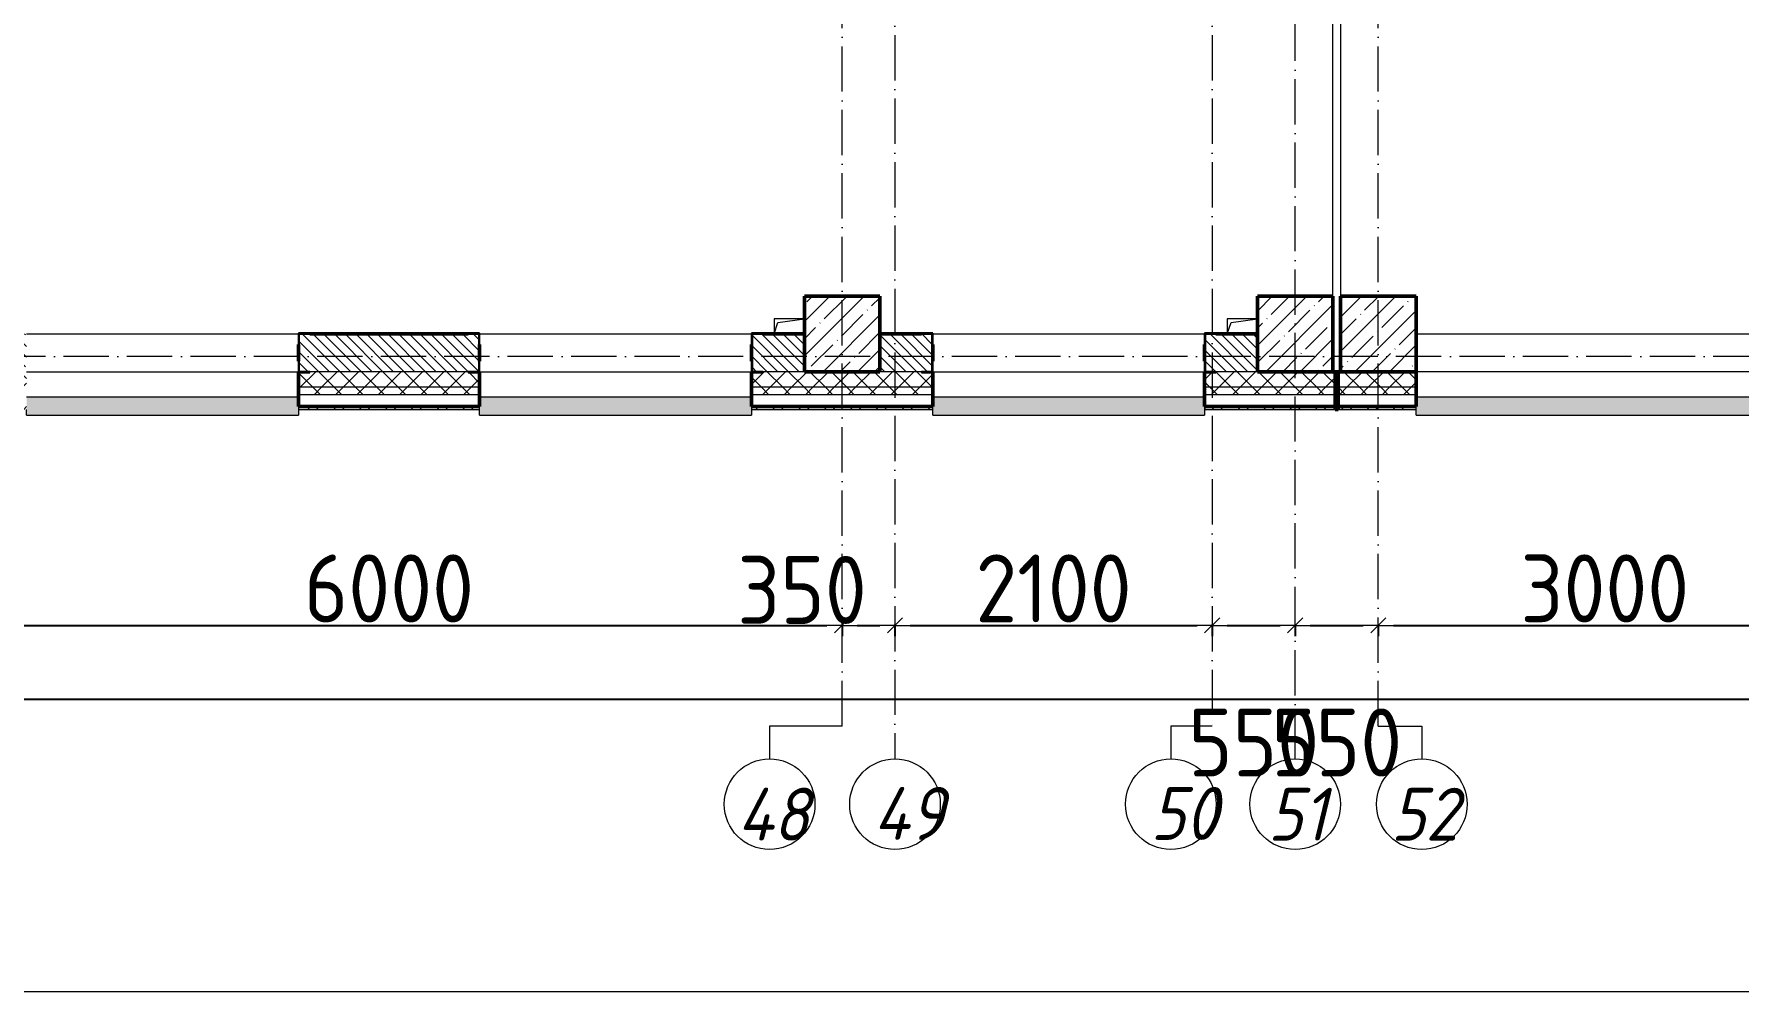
# Model space of a CAD drawing. Header units: millimetres. Extents: x -12989 to 629078, y -109036 to 555275.
# Drawn here: x 106510 to 117797, y 57688 to 64030 of the extents above; entities that cross this region are included whole.
import ezdxf

# ---------------------------------------------------------------- set-up
doc = ezdxf.new("R2010")
doc.units = ezdxf.units.MM
doc.linetypes.add('50_200_ШТРИХ_1Т_ш5_п1_п1_', pattern=[700, 500, -100, 0, -100])
for name, color, linetype, lineweight in [('A-____-____-DIMS', 7, 'Continuous', 9), ('A-FLOR-____-OTLN', 7, 'Continuous', 9), ('A-GENM-____-MCUT', 7, 'Continuous', 25), ('A-GENM-____-OTLN', 7, 'Continuous', 9), ('A-GENM-____-OTLN-1', 7, 'Continuous', 25), ('A-GLAZ-____-OTLN', 7, 'Continuous', 9), ('A-WALL-____-MCUT-2', 7, 'Continuous', 50), ('A-WALL-____-MCUT-3', 7, 'Continuous', 9), ('A-WALL-____-OTLN', 7, 'Continuous', 9), ('A-WALL-____-PATT-1', 7, 'Continuous', 9), ('A-WALL-FNSH-MCUT-1', 7, 'Continuous', 9), ('S-COLS-____-MCUT', 7, 'Continuous', 50), ('S-COLS-____-OTLN', 7, 'Continuous', 9), ('S-GRID-____-IDEN', 7, 'Continuous', 9), ('S-GRID-____-OTLN', 7, 'Continuous', 9), ('S-GRID-____-OTLN-1', 7, '50_200_ШТРИХ_1Т_ш5_п1_п1_', 9)]:
    doc.layers.add(name, color=color, linetype=linetype, lineweight=lineweight)
doc.layers.add('A-GLAZ-____-OTLN-1', color=7, linetype='Continuous', lineweight=9, true_color=0xc0c0c0)
doc.styles.add('ISOCPEUR_I', font='isocpeui.ttf', dxfattribs={"width": 0.9, "height": 2.5})
doc.styles.add('СПДС', font='isocpeur.ttf', dxfattribs={"width": 0.9})
doc.dimstyles.new('Размера А3', dxfattribs={"dimtxt": 200, "dimasz": 100, "dimexe": 70, "dimexo": 100, "dimgap": 20, "dimtad": 1, "dimdec": 0, "dimrnd": 10, "dimzin": 0, "dimdsep": 46, "dimtxsty": 'СПДС', "dimblk": 'ARROWHEAD_6', "dimcen": 1, "dimclrd": 256, "dimclre": 256, "dimclrt": 256, "dimazin": 0, "dimtfac": 1, "dimtdec": 0, "dimtmove": 2, "dimatfit": 3, "dimfxl": 1, "dimtolj": 1, "dimtzin": 0, "dimarcsym": 0})
pattern_1 = [(45, (43259.71, 63713.66), (-70.71068, 70.71068), []), (135, (43259.71, 63713.66), (-70.71068, -70.71068), [])]
pattern_2 = [(135, (43259.71, 63713.66), (-35.35534, -35.35534), [])]
pattern_3 = [(45, (43259.71, 63713.66), (-85.53659, 85.53659), []), (45, (43316.74, 63713.66), (-85.53659, 85.53659), [])]

# ---------------------------------------------------------------- blocks, each defined once
blk = doc.blocks.new('BSC_Колонна _Прямоугольная - 500х500-V53-АР1_План отверстий 2 этажа в осях 1-64_А-ГГ')
at = {"layer": 'S-COLS-____-OTLN'}
h = blk.add_hatch(dxfattribs=at)
h.set_pattern_fill('FP_82', color=256, style=0, pattern_type=2)
h.set_pattern_definition([(45, (-71600, 1668.96), (-114.04925, 114.04925), []), (45, (-71485.95, 1668.96), (-114.04925, 114.04925), [201.613, -40.323, 3.353, -36.97])])
h.paths.add_polyline_path([(-250, -250), (250, -250), (250, 250), (-250, 250)], flags=0)
at = {"layer": 'S-COLS-____-MCUT'}
for p, q in [((250, 250), (-250, 250)), ((-250, 250), (-250, -250)), ((250, -250), (250, 250)), ((-250, -250), (250, -250))]:
    blk.add_line(p, q, dxfattribs=at)
blk = doc.blocks.new('BSC_Колонна _Прямоугольная - 500х500-V55-АР1_План отверстий 2 этажа в осях 1-64_А-ГГ')
at = {"layer": 'S-COLS-____-OTLN'}
h = blk.add_hatch(dxfattribs=at)
h.set_pattern_fill('FP_84', color=256, style=0, pattern_type=2)
h.set_pattern_definition([(45, (-68600, 1668.96), (-114.04925, 114.04925), []), (45, (-68485.95, 1668.96), (-114.04925, 114.04925), [201.613, -40.323, 3.353, -36.97])])
h.paths.add_polyline_path([(-250, -250), (250, -250), (250, 250), (-250, 250)], flags=0)
at = {"layer": 'S-COLS-____-MCUT'}
for p, q in [((250, 250), (-250, 250)), ((-250, 250), (-250, -250)), ((250, -250), (250, 250)), ((-250, -250), (250, -250))]:
    blk.add_line(p, q, dxfattribs=at)
blk = doc.blocks.new('BSC_Колонна _Прямоугольная - 500х500-V112-АР1_План отверстий 2 этажа в осях 1-64_А-ГГ')
at = {"layer": 'S-COLS-____-OTLN'}
h = blk.add_hatch(dxfattribs=at)
h.set_pattern_fill('FP_141', color=256, style=0, pattern_type=2)
h.set_pattern_definition([(45, (-72150, 1668.96), (-114.04925, 114.04925), []), (45, (-72035.95, 1668.96), (-114.04925, 114.04925), [201.613, -40.323, 3.353, -36.97])])
h.paths.add_polyline_path([(-250, -250), (250, -250), (250, 250), (-250, 250)], flags=0)
at = {"layer": 'S-COLS-____-MCUT'}
for p, q in [((250, 250), (-250, 250)), ((-250, 250), (-250, -250)), ((250, -250), (250, 250)), ((-250, -250), (250, -250))]:
    blk.add_line(p, q, dxfattribs=at)
blk = doc.blocks.new('Фахверк_СКБ_Уголок - 250_2700-27497298-АР1_План отверстий 2 этажа в осях 1-64_А-ГГ')
at = {"layer": 'A-GENM-____-MCUT'}
for p, q in [((200, 181), (125, 181)), ((125, 181), (125, 106)), ((131, 106), (131, 175)), ((131, 175), (200, 175)), ((200, 175), (200, 181)), ((125, 106), (131, 106)), ((131, -6), (125, -6)), ((125, -6), (125, -81)), ((125, -81), (200, -81)), ((131, -75), (131, -6)), ((200, -75), (131, -75)), ((200, -81), (200, -75))]:
    blk.add_line(p, q, dxfattribs=at)
blk = doc.blocks.new('AR_Отверстие прямоугольное _в плите_ - AR_Отверстие прямоугольное _в плите_-V161-АР1_План отверстий 2 этажа в осях 1-64_А-ГГ')
at = {"layer": 'A-GENM-____-OTLN'}
for p, q in [((100, 50), (-100, 50)), ((-100, 50), (-100, -50)), ((-100, -50), (-75, 25)), ((-75, 25), (100, 50))]:
    blk.add_line(p, q, dxfattribs=at)
blk = doc.blocks.new('Отлив_СКБ - Отлив витража_120_НВФ-31885687-АР1_План отверстий 2 этажа в осях 1-64_А-ГГ')
at = {"layer": 'A-GLAZ-____-OTLN-1'}
for points in [[(0, -2), (1800, -2), (1800, 0), (0, 0)], [(1485, -120), (1800, -120), (1800, -2), (0, -2), (0, -120)]]:
    blk.add_hatch(color=256, dxfattribs=at).paths.add_polyline_path(points, flags=0)
at = {"layer": 'A-GLAZ-____-OTLN'}
for p, q in [((0, 0), (1800, 0)), ((1800, -2), (0, -2)), ((0, -120), (0, -83)), ((1800, -63), (1800, -120)), ((0, -120), (1800, -120))]:
    blk.add_line(p, q, dxfattribs=at)
blk = doc.blocks.new('Отлив_СКБ - Отлив витража_120_НВФ-31885342-АР1_План отверстий 2 этажа в осях 1-64_А-ГГ')
at = {"layer": 'A-GLAZ-____-OTLN-1'}
for points in [[(0, 0), (0, -2), (7800, -2), (7800, 0), (2809, 0)], [(0, -2), (0, -120), (7800, -120), (7800, -2), (2809, -2)]]:
    blk.add_hatch(color=256, dxfattribs=at).paths.add_polyline_path(points, flags=0)
at = {"layer": 'A-GLAZ-____-OTLN'}
for p, q in [((0, 0), (7800, 0)), ((7800, -2), (0, -2)), ((0, -120), (0, -83)), ((7800, -83), (7800, -120)), ((0, -120), (7800, -120))]:
    blk.add_line(p, q, dxfattribs=at)
blk = doc.blocks.new('Отлив_СКБ - Отлив витража_120_НВФ-V195-АР1_План отверстий 2 этажа в осях 1-64_А-ГГ')
at = {"layer": 'A-GLAZ-____-OTLN-1'}
for points in [[(0, -2), (1800, -2), (1800, 0), (0, 0)], [(0, -120), (1800, -120), (1800, -2), (0, -2)]]:
    blk.add_hatch(color=256, dxfattribs=at).paths.add_polyline_path(points, flags=0)
at = {"layer": 'A-GLAZ-____-OTLN'}
for p, q in [((0, 0), (1800, 0)), ((0, 0), (0, -2)), ((1800, -2), (0, -2)), ((0, -120), (0, -2)), ((1800, -83), (1800, -120)), ((0, -120), (1800, -120))]:
    blk.add_line(p, q, dxfattribs=at)
blk = doc.blocks.new('Отлив_СКБ - Отлив витража_120_НВФ-V194-АР1_План отверстий 2 этажа в осях 1-64_А-ГГ')
at = {"layer": 'A-GLAZ-____-OTLN-1'}
for points in [[(1800, -2), (1800, 0), (0, 0), (0, -2), (1544, -2)], [(1544, -120), (1800, -120), (1800, -2), (0, -2), (0, -120)]]:
    blk.add_hatch(color=256, dxfattribs=at).paths.add_polyline_path(points, flags=0)
at = {"layer": 'A-GLAZ-____-OTLN'}
for p, q in [((0, 0), (1800, 0)), ((1800, -2), (0, -2)), ((0, -120), (0, -83)), ((1800, -83), (1800, -120)), ((0, -120), (1800, -120))]:
    blk.add_line(p, q, dxfattribs=at)
blk = doc.blocks.new('Стены 8 - Стены 4-31196234-АР1_План отверстий 2 этажа в осях 1-64_А-ГГ')
at = {"layer": 'A-WALL-____-MCUT-2'}
for p, q in [((-1799, 41030), (-1799, 41010)), ((-1549, 41030), (-1799, 41030)), ((-1799, 41010), (-1549, 41010)), ((-1549, 41010), (-1549, 41030))]:
    blk.add_line(p, q, dxfattribs=at)
blk = doc.blocks.new('Ось сетки - Круг_Ø6_00__ISO-2_5_0_9K_-25732049-АР1_План отверстий 2 этажа в осях 1-64_А-ГГ')
at = {"layer": 'S-GRID-____-IDEN'}
blk.add_circle((0, 0), 3, dxfattribs=at)
blk = doc.blocks.new('ARROWHEAD_6')
at = {"color": 0, "linetype": 'Continuous'}
for p, q in [((0, 0), (-1, 0)), ((-0.5, -0.5), (0.5, 0.5))]:
    blk.add_line(p, q, dxfattribs=at)
blk = doc.blocks.new('*D2679')
at = {"layer": 'A-____-____-DIMS', "lineweight": -2, "transparency": 16777216}
for p, q in [((47008, 455423), (47008, 455347)), ((47108, 455417), (52908, 455417)), ((53008, 455423), (53008, 455347))]:
    blk.add_line(p, q, dxfattribs=at)
at = {"layer": 'Defpoints', "color": 0, "transparency": 16777216}
for p in [(47008, 455523), (53008, 455523), (53008, 455417)]:
    blk.add_point(p, dxfattribs=at)
at = {"layer": 'A-____-____-DIMS', "lineweight": -2, "transparency": 16777216, "xscale": 100, "yscale": 100, "zscale": 100, "rotation": 180}
blk.add_blockref('ARROWHEAD_6', (47008, 455417), dxfattribs=at)
at = {"layer": 'A-____-____-DIMS', "lineweight": -2, "transparency": 16777216, "xscale": 100, "yscale": 100, "zscale": 100}
blk.add_blockref('ARROWHEAD_6', (53008, 455417), dxfattribs=at)
at = {"layer": 'A-____-____-DIMS', "transparency": 16777216, "insert": (50008, 455662), "char_height": 450, "attachment_point": 5, "style": 'СПДС'}
blk.add_mtext('\\A1;6000', dxfattribs=at)
blk = doc.blocks.new('*D2680')
at = {"layer": 'A-____-____-DIMS', "lineweight": -2, "transparency": 16777216}
for p, q in [((53008, 455423), (53008, 455347)), ((53108, 455417), (53258, 455417)), ((53358, 455423), (53358, 455347))]:
    blk.add_line(p, q, dxfattribs=at)
at = {"layer": 'Defpoints', "color": 0, "transparency": 16777216}
for p in [(53008, 455523), (53358, 455523), (53358, 455417)]:
    blk.add_point(p, dxfattribs=at)
at = {"layer": 'A-____-____-DIMS', "lineweight": -2, "transparency": 16777216, "xscale": 100, "yscale": 100, "zscale": 100, "rotation": 180}
blk.add_blockref('ARROWHEAD_6', (53008, 455417), dxfattribs=at)
at = {"layer": 'A-____-____-DIMS', "lineweight": -2, "transparency": 16777216, "xscale": 100, "yscale": 100, "zscale": 100}
blk.add_blockref('ARROWHEAD_6', (53358, 455417), dxfattribs=at)
at = {"layer": 'A-____-____-DIMS', "transparency": 16777216, "insert": (52314, 455877), "char_height": 450, "attachment_point": 1, "line_spacing_factor": 1.149209, "style": 'СПДС'}
blk.add_mtext('\\A1;350', dxfattribs=at)
blk = doc.blocks.new('*D2681')
at = {"layer": 'A-____-____-DIMS', "lineweight": -2, "transparency": 16777216}
for p, q in [((53358, 455423), (53358, 455347)), ((53458, 455417), (55358, 455417)), ((55458, 455423), (55458, 455347))]:
    blk.add_line(p, q, dxfattribs=at)
at = {"layer": 'Defpoints', "color": 0, "transparency": 16777216}
for p in [(53358, 455523), (55458, 455523), (55458, 455417)]:
    blk.add_point(p, dxfattribs=at)
at = {"layer": 'A-____-____-DIMS', "lineweight": -2, "transparency": 16777216, "xscale": 100, "yscale": 100, "zscale": 100, "rotation": 180}
blk.add_blockref('ARROWHEAD_6', (53358, 455417), dxfattribs=at)
at = {"layer": 'A-____-____-DIMS', "lineweight": -2, "transparency": 16777216, "xscale": 100, "yscale": 100, "zscale": 100}
blk.add_blockref('ARROWHEAD_6', (55458, 455417), dxfattribs=at)
at = {"layer": 'A-____-____-DIMS', "transparency": 16777216, "insert": (54408, 455662), "char_height": 450, "attachment_point": 5, "style": 'СПДС'}
blk.add_mtext('\\A1;2100', dxfattribs=at)
blk = doc.blocks.new('*D2682')
at = {"layer": 'A-____-____-DIMS', "lineweight": -2, "transparency": 16777216}
for p, q in [((55458, 455423), (55458, 455347)), ((55558, 455417), (55908, 455417)), ((56008, 455423), (56008, 455347))]:
    blk.add_line(p, q, dxfattribs=at)
at = {"layer": 'Defpoints', "color": 0, "transparency": 16777216}
for p in [(55458, 455523), (56008, 455523), (56008, 455417)]:
    blk.add_point(p, dxfattribs=at)
at = {"layer": 'A-____-____-DIMS', "lineweight": -2, "transparency": 16777216, "xscale": 100, "yscale": 100, "zscale": 100, "rotation": 180}
blk.add_blockref('ARROWHEAD_6', (55458, 455417), dxfattribs=at)
at = {"layer": 'A-____-____-DIMS', "lineweight": -2, "transparency": 16777216, "xscale": 100, "yscale": 100, "zscale": 100}
blk.add_blockref('ARROWHEAD_6', (56008, 455417), dxfattribs=at)
at = {"layer": 'A-____-____-DIMS', "transparency": 16777216, "insert": (55733, 454642), "char_height": 450, "attachment_point": 5, "style": 'СПДС'}
blk.add_mtext('\\A1;550', dxfattribs=at)
blk = doc.blocks.new('*D2683')
at = {"layer": 'A-____-____-DIMS', "lineweight": -2, "transparency": 16777216}
for p, q in [((56008, 455423), (56008, 455347)), ((56108, 455417), (56458, 455417)), ((56558, 455423), (56558, 455347))]:
    blk.add_line(p, q, dxfattribs=at)
at = {"layer": 'Defpoints', "color": 0, "transparency": 16777216}
for p in [(56008, 455523), (56558, 455523), (56558, 455417)]:
    blk.add_point(p, dxfattribs=at)
at = {"layer": 'A-____-____-DIMS', "lineweight": -2, "transparency": 16777216, "xscale": 100, "yscale": 100, "zscale": 100, "rotation": 180}
blk.add_blockref('ARROWHEAD_6', (56008, 455417), dxfattribs=at)
at = {"layer": 'A-____-____-DIMS', "lineweight": -2, "transparency": 16777216, "xscale": 100, "yscale": 100, "zscale": 100}
blk.add_blockref('ARROWHEAD_6', (56558, 455417), dxfattribs=at)
at = {"layer": 'A-____-____-DIMS', "transparency": 16777216, "insert": (56283, 454642), "char_height": 450, "attachment_point": 5, "style": 'СПДС'}
blk.add_mtext('\\A1;550', dxfattribs=at)
blk = doc.blocks.new('*D2684')
at = {"layer": 'A-____-____-DIMS', "lineweight": -2, "transparency": 16777216}
for p, q in [((56558, 455423), (56558, 455347)), ((56658, 455417), (59458, 455417)), ((59558, 455423), (59558, 455347))]:
    blk.add_line(p, q, dxfattribs=at)
at = {"layer": 'Defpoints', "color": 0, "transparency": 16777216}
for p in [(56558, 455523), (59558, 455523), (59558, 455417)]:
    blk.add_point(p, dxfattribs=at)
at = {"layer": 'A-____-____-DIMS', "lineweight": -2, "transparency": 16777216, "xscale": 100, "yscale": 100, "zscale": 100, "rotation": 180}
blk.add_blockref('ARROWHEAD_6', (56558, 455417), dxfattribs=at)
at = {"layer": 'A-____-____-DIMS', "lineweight": -2, "transparency": 16777216, "xscale": 100, "yscale": 100, "zscale": 100}
blk.add_blockref('ARROWHEAD_6', (59558, 455417), dxfattribs=at)
at = {"layer": 'A-____-____-DIMS', "transparency": 16777216, "insert": (58058, 455662), "char_height": 450, "attachment_point": 5, "style": 'СПДС'}
blk.add_mtext('\\A1;3000', dxfattribs=at)
blk = doc.blocks.new('*D2691')
at = {"layer": 'A-____-____-DIMS', "lineweight": -2, "transparency": 16777216}
for p, q in [((-17942, 454935), (-17942, 454859)), ((-17842, 454929), (85458, 454929)), ((85558, 454935), (85558, 454859))]:
    blk.add_line(p, q, dxfattribs=at)
at = {"layer": 'Defpoints', "color": 0, "transparency": 16777216}
for p in [(-17942, 455035), (85558, 455035), (85558, 454929)]:
    blk.add_point(p, dxfattribs=at)
at = {"layer": 'A-____-____-DIMS', "lineweight": -2, "transparency": 16777216, "xscale": 100, "yscale": 100, "zscale": 100, "rotation": 180}
blk.add_blockref('ARROWHEAD_6', (-17942, 454929), dxfattribs=at)
at = {"layer": 'A-____-____-DIMS', "lineweight": -2, "transparency": 16777216, "xscale": 100, "yscale": 100, "zscale": 100}
blk.add_blockref('ARROWHEAD_6', (85558, 454929), dxfattribs=at)
at = {"layer": 'A-____-____-DIMS', "transparency": 16777216, "insert": (33808, 455174), "char_height": 450, "attachment_point": 5, "style": 'СПДС'}
blk.add_mtext('\\A1;103500', dxfattribs=at)
blk = doc.blocks.new('2этаж')
at = {"layer": 'S-GRID-____-OTLN-1', "color": 251, "ltscale": 0.6, "true_color": 0x636466}
for p, q in [((53358.3, 508896.9), (53358.3, 454533.3)), ((55458.3, 508896.9), (55458.3, 454750.2)), ((53008.3, 454750.2), (53008.3, 469166.5)), ((56008.3, 454533.3), (56008.3, 469166.5)), ((56558.3, 454750.2), (56558.3, 469166.5)), ((88482.7, 457197), (-20260.4, 457197))]:
    blk.add_line(p, q, dxfattribs=at)
at = {"layer": 'S-GRID-____-IDEN', "char_height": 350, "attachment_point": 1, "style": 'ISOCPEUR_I'}
for s, insert, width in [('48', (52314.3, 454342.1), 425.696), ('49', (53215, 454347.3), 425.696), ('50', (55050.7, 454347.3), 404.05), ('51', (55827.3, 454342.1), 346.329), ('52', (56641.2, 454342.1), 404.05)]:
    blk.add_mtext(s, dxfattribs=dict(at, insert=insert, width=width))
at = {"layer": 'A-____-____-DIMS'}
for base, p1, p2, picture, middle in [((53008.3, 455417.4), (47008.3, 455523.5), (53008.3, 455523.5), '*D2679', (50008.3, 455662.4)), ((55458.3, 455417.4), (53358.3, 455523.5), (55458.3, 455523.5), '*D2681', (54408.3, 455662.4)), ((59558.3, 455417.4), (56558.3, 455523.5), (59558.3, 455523.5), '*D2684', (58058.3, 455662.4)), ((85558.3, 454929.2), (-17941.7, 455035.3), (85558.3, 455035.3), '*D2691', (33808.3, 455174.2)), ((56008.3, 455417.4), (55458.3, 455523.5), (56008.3, 455523.5), '*D2682', (55733.3, 454642.4)), ((56558.3, 455417.4), (56008.3, 455523.5), (56558.3, 455523.5), '*D2683', (56283.3, 454642.4))]:
    dim = blk.add_linear_dim(base=base, p1=p1, p2=p2, dimstyle='Размера А3', override={"dimtxt": 450}, dxfattribs=at)
    dim.commit()
    dim.dimension.update_dxf_attribs({"geometry": picture, "text_midpoint": middle})
dim = blk.add_linear_dim(base=(53358.3, 455417.4), p1=(53008.3, 455523.5), p2=(53358.3, 455523.5), dimstyle='Размера А3', override={"dimtxt": 450}, dxfattribs=at)
dim.commit()
dim.dimension.update_dxf_attribs({"geometry": '*D2680', "text_midpoint": (52698.7, 455577.4), "dimtype": 160})

msp = doc.modelspace()

# ---------------------------------------------------------------- hatches: boundary and pattern name
at = {"layer": 'A-WALL-____-PATT-1'}
h = msp.add_hatch(dxfattribs=at)
h.set_pattern_fill('FP_6', color=256, style=0, pattern_type=2)
h.set_pattern_definition(pattern_2)
h.paths.add_polyline_path([(111293.3969, 61794.7006), (111609.7115, 61794.7006), (111609.7115, 62044.7006), (111265.7115, 62044.7006), (111265.7115, 61975.7006), (111259.7115, 61975.7006), (111259.7115, 61863.7006), (111265.7115, 61863.7006), (111265.7115, 61794.7006)], flags=0)
h.paths.add_polyline_path([(109453.7115, 61794.7006), (109453.7115, 61863.7006), (109459.4083, 61863.7006), (109459.4083, 61975.7006), (109453.7115, 61975.7006), (109453.7115, 62044.7006), (108265.7115, 62044.7006), (108265.7115, 61975.7006), (108259.7115, 61975.7006), (108259.7115, 61863.7006), (108265.7115, 61863.7006), (108265.7115, 61794.7006), (109384.7115, 61794.7006)], flags=0)
h.paths.add_polyline_path([(106384.7115, 61794.7006), (106453.7115, 61794.7006), (106453.7115, 61863.7006), (106459.7115, 61863.7006), (106459.7115, 61975.7006), (106453.7115, 61975.7006), (106453.7115, 62044.7006), (106109.7115, 62044.7006), (106109.7115, 61794.7006)], flags=0)
h = msp.add_hatch(dxfattribs=at)
h.set_pattern_fill('FP_6', color=256, style=0, pattern_type=2)
h.set_pattern_definition(pattern_2)
h.paths.add_polyline_path([(114265.7115, 61794.7006), (114609.7115, 61794.7006), (114609.7115, 62044.7006), (114265.7115, 62044.7006), (114265.7115, 61975.7006), (114259.7115, 61975.7006), (114259.7115, 61863.7006), (114265.7115, 61863.7006), (114265.7115, 61798.9863)], flags=0)
h.paths.add_polyline_path([(112109.7115, 61794.7006), (112453.7115, 61794.7006), (112453.7115, 61863.7006), (112459.7115, 61863.7006), (112459.7115, 61975.7006), (112453.7115, 61975.7006), (112453.7115, 62044.7006), (112109.7115, 62044.7006)], flags=0)
h = msp.add_hatch(dxfattribs=at)
h.set_pattern_fill('FP_1', color=256, style=0, pattern_type=2)
h.set_pattern_definition(pattern_1)
h.paths.add_polyline_path([(144509.7115, 61694.7006), (144509.7115, 61794.7006), (135484.7115, 61794.7006), (135484.7115, 61788.7006), (135409.7115, 61788.7006), (135409.7115, 61694.7006), (144009.7115, 61694.7006)], flags=0)
h.paths.add_polyline_path([(133609.7115, 61694.7006), (133609.7115, 61788.7006), (133534.7115, 61788.7006), (133534.7115, 61794.7006), (125659.7115, 61794.7006), (125659.7115, 61694.7006), (133386.7005, 61694.7006)], flags=0)
h.paths.add_polyline_path([(124159.7115, 61694.7006), (124659.7115, 61694.7006), (124659.7115, 61794.7006), (123534.7115, 61794.7006), (123534.7115, 61788.7006), (123459.7115, 61788.7006), (123459.7115, 61694.7006), (123534.7115, 61694.7006)], flags=0)
h.paths.add_polyline_path([(114259.7115, 61694.7006), (115659.7115, 61694.7006), (115659.7115, 61794.7006), (114334.7115, 61794.7006), (114334.7115, 61788.7006), (114259.7115, 61788.7006)], flags=0)
h.paths.add_polyline_path([(112109.7115, 61694.7006), (112459.7115, 61694.7006), (112459.7115, 61788.7006), (112384.7115, 61788.7006), (112384.7115, 61794.7006), (111334.7115, 61794.7006), (111334.7115, 61788.7006), (111259.7115, 61788.7006), (111259.7115, 61694.7006), (111609.7115, 61694.7006)], flags=0)
h.paths.add_polyline_path([(109459.4083, 61694.7006), (109459.4083, 61788.7006), (109384.7115, 61788.7006), (109384.7115, 61794.7006), (108334.7115, 61794.7006), (108334.7115, 61788.7006), (108259.7115, 61788.7006), (108259.7115, 61694.7006), (108642.2005, 61694.7006)], flags=0)
h.paths.add_polyline_path([(106459.7115, 61694.7006), (106459.7115, 61788.7006), (106384.7115, 61788.7006), (106384.7115, 61794.7006), (105334.7115, 61794.7006), (105334.7115, 61788.7006), (105259.7115, 61788.7006), (105259.7115, 61694.7006), (105991.0041, 61694.7006)], flags=0)
h.paths.add_polyline_path([(102609.7115, 61694.7006), (103459.7115, 61694.7006), (103459.7115, 61788.7006), (103384.7115, 61788.7006), (103384.7115, 61794.7006), (102334.7115, 61794.7006), (102334.7115, 61788.7006), (102259.7115, 61788.7006), (102259.701, 61694.7006), (102456.0755, 61694.7006)], flags=0)
h.paths.add_polyline_path([(97153.6826, 61694.7006), (97459.701, 61694.7006), (97459.701, 61788.7006), (97384.7115, 61788.7006), (97384.7115, 61794.7006), (96334.7115, 61794.7006), (96334.7115, 61788.7006), (96259.7115, 61788.7006), (96259.7062, 61694.7006), (97109.7115, 61694.7006)], flags=0)
h.paths.add_polyline_path([(93259.7115, 61694.7006), (94459.7062, 61694.7006), (94459.7062, 61788.7006), (94384.7115, 61788.7006), (94384.7115, 61794.7006), (93334.7115, 61794.7006), (93334.7115, 61788.7006), (93259.7115, 61788.7006)], flags=0)
h.paths.add_polyline_path([(90967.5576, 61694.7006), (91459.7115, 61694.7006), (91459.7115, 61788.7006), (91384.7115, 61788.7006), (91384.7115, 61794.7006), (90334.7115, 61794.7006), (90334.7115, 61788.7006), (90259.7115, 61788.7006), (90259.7115, 61694.7006), (90334.7115, 61694.7006)], flags=0)
h.paths.add_polyline_path([(88316.3612, 61694.7006), (88459.7115, 61694.7006), (88459.7115, 61788.7006), (88384.7115, 61788.7006), (88384.7115, 61794.7006), (87334.7115, 61794.7006), (87334.7115, 61788.7006), (87259.7115, 61788.7006), (87259.7115, 61694.7006), (88109.7115, 61694.7006)], flags=0)
h.paths.add_polyline_path([(85459.7115, 61694.7006), (85459.7115, 61788.7006), (85384.7115, 61788.7006), (85384.7115, 61794.7006), (84334.7115, 61794.7006), (84334.7115, 61788.7006), (84259.7115, 61788.7006), (84259.7115, 61694.7006), (85384.7115, 61694.7006)], flags=0)
h.paths.add_polyline_path([(82459.7115, 61694.7006), (82459.7115, 61788.7006), (82384.7115, 61789.3435), (82384.7115, 61794.7006), (81059.7115, 61794.7006), (81059.7115, 61694.7006), (82453.7115, 61694.7006)], flags=0)
h.paths.add_polyline_path([(78059.7115, 61694.7006), (79259.7115, 61694.7006), (79259.7115, 61788.7006), (79184.7115, 61788.7006), (79184.7115, 61794.7006), (78059.7115, 61794.7006)], flags=0)
h.paths.add_polyline_path([(76253.7115, 61694.7006), (76259.7115, 61694.7006), (76259.7115, 61788.7006), (76184.7115, 61788.7006), (76184.7115, 61794.7006), (75134.7115, 61794.7006), (75134.7115, 61788.7006), (75059.7115, 61788.7006), (75060.3791, 61694.7006), (76184.7115, 61694.7006)], flags=0)
h.paths.add_polyline_path([(73184.7115, 61694.7006), (73259.7115, 61694.7006), (73259.7115, 61788.7006), (73184.7115, 61788.7006), (73184.7115, 61794.7006), (72059.7115, 61794.7006), (72059.7115, 61694.7006), (72559.7115, 61694.7006)], flags=0)
h.paths.add_polyline_path([(69559.7115, 61694.7006), (70259.7115, 61694.7006), (70259.7115, 61788.7006), (70184.7115, 61788.7006), (70184.7115, 61794.7006), (69059.7115, 61794.7006), (69059.7115, 61694.7006)], flags=0)
h.paths.add_polyline_path([(67259.7115, 61694.7006), (67259.7115, 61788.7006), (67184.7115, 61788.7006), (67184.7115, 61794.7006), (66134.7115, 61794.7006), (66134.7115, 61788.7006), (66059.7115, 61788.7006), (66059.7115, 61694.7006), (66223.0576, 61694.7006)], flags=0)
h.paths.add_polyline_path([(64184.7115, 61694.7006), (64259.7115, 61694.7006), (64259.7115, 61788.7006), (64184.7115, 61788.7006), (64184.7115, 61794.7006), (63059.7115, 61794.7006), (63059.7115, 61694.7006), (63571.8612, 61694.7006)], flags=0)
h.paths.add_polyline_path([(60059.7115, 61694.7006), (61259.7115, 61694.7006), (61259.7115, 61788.7006), (61184.7115, 61788.7006), (61184.7115, 61794.7006), (60059.7115, 61794.7006)], flags=0)
h.paths.add_polyline_path([(58259.7115, 61694.7006), (58259.7115, 61788.7006), (58184.7115, 61788.7006), (58184.7115, 61794.7006), (57134.7115, 61794.7006), (57134.7115, 61788.7006), (57059.7115, 61788.7006), (57059.7115, 61694.7006), (58159.7115, 61694.7006)], flags=0)
h.paths.add_polyline_path([(56059.7115, 61694.7006), (56059.7115, 61788.7006), (55984.7115, 61788.7006), (55984.7115, 61794.7006), (50734.7115, 61794.7006), (50734.7115, 61788.7006), (50659.7115, 61788.7006), (50659.7115, 61694.7006), (55618.2719, 61694.7006)], flags=0)
h.paths.add_polyline_path([(48559.7115, 61694.7006), (49659.7115, 61694.7006), (49659.7115, 61788.7006), (49584.7115, 61788.7006), (49584.7115, 61794.7006), (40809.7115, 61794.7006), (40809.7115, 61694.7006), (48548.4147, 61694.7006)], flags=0)
h = msp.add_hatch(dxfattribs=at)
h.set_pattern_fill('FP_1', color=256, style=0, pattern_type=2)
h.set_pattern_definition(pattern_1)
h.paths.add_polyline_path([(144509.7115, 61644.7006), (144609.7115, 61644.7006), (144609.7115, 61694.7006), (135409.7115, 61694.7006), (135409.7115, 61644.7006), (143991.4863, 61644.7006)], flags=0)
h.paths.add_polyline_path([(132502.9684, 61644.7006), (133609.7115, 61644.7006), (133609.7115, 61694.7006), (125659.7115, 61694.7006), (125659.7115, 61644.7006), (131619.2363, 61644.7006)], flags=0)
h.paths.add_polyline_path([(123459.7115, 61644.7006), (124659.7115, 61644.7006), (124659.7115, 61694.7006), (123459.7115, 61694.7006)], flags=0)
h.paths.add_polyline_path([(115659.7115, 61644.7006), (115659.7115, 61694.7006), (114259.7115, 61694.7006), (114259.7115, 61644.7006), (114828.3255, 61644.7006)], flags=0)
h.paths.add_polyline_path([(112459.7115, 61644.7006), (112459.7115, 61694.7006), (111259.7115, 61694.7006), (111259.7115, 61644.7006), (112177.1291, 61644.7006)], flags=0)
h.paths.add_polyline_path([(108642.2005, 61644.7006), (109459.4083, 61644.7006), (109459.4083, 61694.7006), (108259.7115, 61694.7006), (108259.7115, 61644.7006)], flags=0)
h.paths.add_polyline_path([(106459.7115, 61644.7006), (106459.7115, 61694.7006), (105259.7115, 61694.7006), (105259.7115, 61644.7006), (105991.0041, 61644.7006)], flags=0)
h.paths.add_polyline_path([(103339.8077, 61644.7006), (103459.7115, 61644.7006), (103459.7115, 61694.7006), (102259.701, 61694.7006), (102259.701, 61644.7006), (102456.0755, 61644.7006)], flags=0)
h.paths.add_polyline_path([(97459.701, 61644.7006), (97459.701, 61694.7006), (96259.7062, 61694.7006), (96259.7062, 61644.7006), (97153.6826, 61644.7006)], flags=0)
h.paths.add_polyline_path([(94459.7062, 61644.7006), (94459.7062, 61694.7006), (93259.7115, 61694.7006), (93259.7115, 61644.7006), (93618.7541, 61644.7006)], flags=0)
h.paths.add_polyline_path([(90259.7115, 61644.7006), (91459.7115, 61644.7006), (91459.7115, 61694.7006), (90259.7115, 61694.7006)], flags=0)
h.paths.add_polyline_path([(88316.3612, 61644.7006), (88459.7115, 61644.7006), (88459.7115, 61694.7006), (87259.7115, 61694.7006), (87259.7115, 61644.7006), (87432.6291, 61644.7006)], flags=0)
h.paths.add_polyline_path([(85459.7115, 61644.7006), (85459.7115, 61694.7006), (84259.7115, 61694.7006), (84259.7115, 61644.7006), (84781.4326, 61644.7006)], flags=0)
h.paths.add_polyline_path([(82130.2362, 61644.7006), (82459.7115, 61644.7006), (82459.7115, 61694.7006), (81059.7115, 61694.7006), (81059.7115, 61644.7006), (81246.5041, 61644.7006)], flags=0)
h.paths.add_polyline_path([(79259.7115, 61644.7006), (79259.7115, 61694.7006), (78059.7115, 61694.7006), (78059.7115, 61644.7006), (78595.3076, 61644.7006)], flags=0)
h.paths.add_polyline_path([(76259.7115, 61644.7006), (76259.7115, 61694.7006), (75059.7115, 61694.7006), (75060.3791, 61644.7006)], flags=0)
h.paths.add_polyline_path([(73259.7115, 61644.7006), (73259.7115, 61694.7006), (72059.7115, 61694.7006), (72059.7115, 61644.7006)], flags=0)
h.paths.add_polyline_path([(69059.7115, 61644.7006), (70259.7115, 61644.7006), (70259.7115, 61694.7006), (69059.7115, 61694.7006)], flags=0)
h.paths.add_polyline_path([(67259.7115, 61644.7006), (67259.7115, 61694.7006), (66059.7115, 61694.7006), (66059.7115, 61644.7006), (66223.0576, 61644.7006)], flags=0)
h.paths.add_polyline_path([(64259.7115, 61644.7006), (64259.7115, 61694.7006), (63059.7115, 61694.7006), (63059.7115, 61644.7006), (63571.8612, 61644.7006)], flags=0)
h.paths.add_polyline_path([(61259.7115, 61644.7006), (61259.7115, 61694.7006), (60059.7115, 61694.7006), (60059.7115, 61644.7006), (60920.6648, 61644.7006)], flags=0)
h.paths.add_polyline_path([(58259.7115, 61644.7006), (58259.7115, 61694.7006), (57059.7115, 61694.7006), (57059.7115, 61644.7006), (57385.7362, 61644.7006)], flags=0)
h.paths.add_polyline_path([(56059.7115, 61644.7006), (56059.7115, 61694.7006), (50659.7115, 61694.7006), (50659.7115, 61644.7006), (55618.2719, 61644.7006)], flags=0)
h.paths.add_polyline_path([(49659.7115, 61644.7006), (49659.7115, 61694.7006), (40709.7115, 61694.7006), (40709.7115, 61644.7006), (48548.4147, 61644.7006)], flags=0)
h = msp.add_hatch(dxfattribs=at)
h.set_pattern_fill('FP_3', color=256, style=0, pattern_type=2)
h.set_pattern_definition(pattern_3)
h.paths.add_polyline_path([(114828.3255, 61544.7006), (115124.7115, 61544.7006), (115124.7115, 61564.7006), (114260.7115, 61564.7006), (114260.7115, 61544.7006)], flags=0)
h.paths.add_polyline_path([(112177.1291, 61544.7006), (112459.7115, 61544.7006), (112459.7115, 61564.7006), (111259.7115, 61564.7006), (111259.7115, 61544.7006), (111293.3969, 61544.7006)], flags=0)
h.paths.add_polyline_path([(109459.4083, 61544.7006), (109459.4083, 61564.7006), (108259.7115, 61564.7006), (108259.7115, 61544.7006), (108642.2005, 61544.7006)], flags=0)
h.paths.add_polyline_path([(105260.7115, 61544.7006), (106459.7115, 61544.7006), (106459.7115, 61564.7006), (105260.7115, 61564.7006)], flags=0)
h.paths.add_polyline_path([(103339.8077, 61544.7006), (103459.7115, 61544.7006), (103459.7115, 61564.7006), (102259.7115, 61564.7006), (102259.7115, 61544.7006), (102456.0755, 61544.7006)], flags=0)
h.paths.add_polyline_path([(96269.9505, 61544.7006), (97459.7115, 61544.7006), (97459.7115, 61564.7006), (96259.7115, 61564.7006), (96259.7115, 61544.7006)], flags=0)
h.paths.add_polyline_path([(94459.7115, 61544.7006), (94459.7115, 61564.7006), (93259.7115, 61564.7006), (93259.7115, 61544.7006), (93618.7541, 61544.7006)], flags=0)
h.paths.add_polyline_path([(90967.5576, 61544.7006), (91459.7115, 61544.7006), (91459.7115, 61564.7006), (90259.7115, 61564.7006), (90259.7115, 61544.7006)], flags=0)
h.paths.add_polyline_path([(88316.3612, 61544.7006), (88459.7115, 61544.7006), (88459.7115, 61564.7006), (87259.7115, 61564.7006), (87259.7115, 61544.7006), (87432.6291, 61544.7006)], flags=0)
h.paths.add_polyline_path([(84781.4326, 61544.7006), (85459.7115, 61544.7006), (85459.7115, 61564.7006), (84259.7115, 61564.7006), (84259.7115, 61544.7006)], flags=0)
h.paths.add_polyline_path([(82130.2362, 61544.7006), (82459.7115, 61544.7006), (82459.7115, 61564.7006), (81594.7115, 61564.7006), (81594.7115, 61544.7006)], flags=0)
h = msp.add_hatch(dxfattribs=at)
h.set_pattern_fill('FP_3', color=256, style=0, pattern_type=2)
h.set_pattern_definition(pattern_3)
h.paths.add_polyline_path([(144739.7115, 61544.7006), (144739.7115, 61564.7006), (135409.7115, 61564.7006), (135409.7115, 61544.7006), (143991.4863, 61544.7006)], flags=0)
h.paths.add_polyline_path([(133609.7115, 61544.7006), (133609.7115, 61564.7006), (125659.7115, 61564.7006), (125659.7115, 61544.7006), (133386.7005, 61544.7006)], flags=0)
h.paths.add_polyline_path([(123459.7115, 61544.7006), (124659.7115, 61544.7006), (124659.7115, 61564.7006), (123459.7115, 61564.7006)], flags=0)
h.paths.add_polyline_path([(115659.7115, 61544.7006), (115659.7115, 61564.7006), (115144.7115, 61564.7006), (115144.7115, 61544.7006)], flags=0)

# ---------------------------------------------------------------- linework, layer by layer
at = {"color": 1, "lineweight": 0}
msp.add_lwpolyline([(35696.9246, 156516.3825), (148932.9246, 156516.3825), (148932.9246, 57688.3825), (35696.9246, 57688.3825)], close=True, dxfattribs=at)
at = {"layer": 'A-FLOR-____-OTLN'}
for p, q in [((115159.7115, 69294.7006), (115159.7115, 62294.7006)), ((115109.7115, 62294.7006), (115109.7115, 68894.7006))]:
    msp.add_line(p, q, dxfattribs=at)
at = {"layer": 'A-WALL-____-MCUT-2'}
for p, q in [((108259.7115, 61975.7006), (108259.7115, 61863.7006)), ((109384.7115, 62044.7006), (108334.7115, 62044.7006)), ((109459.4083, 61863.7006), (109459.4083, 61975.7006)), ((111259.7115, 61975.7006), (111259.7115, 61863.7006)), ((111609.7115, 62044.7006), (111334.7115, 62044.7006)), ((112384.7115, 62044.7006), (112109.7115, 62044.7006)), ((112459.7115, 61863.7006), (112459.7115, 61975.7006)), ((114259.7115, 61975.7006), (114259.7115, 61863.7006)), ((114609.7115, 62044.7006), (114334.7115, 62044.7006)), ((108259.7115, 61788.7006), (108259.7115, 61564.7006)), ((109459.4083, 61564.7006), (109459.4083, 61788.7006)), ((111259.7115, 61788.7006), (111259.7115, 61564.7006)), ((112459.7115, 61564.7006), (112459.7115, 61788.7006)), ((114259.7115, 61788.7006), (114259.7115, 61564.7006)), ((115159.7115, 61794.7006), (115109.7115, 61794.7006)), ((115659.7115, 61564.7006), (115659.7115, 61794.7006)), ((108259.7115, 61564.7006), (109459.4083, 61564.7006)), ((111259.7115, 61564.7006), (112459.7115, 61564.7006)), ((114259.7115, 61564.7006), (115659.7115, 61564.7006))]:
    msp.add_line(p, q, dxfattribs=at)
at = {"layer": 'A-WALL-____-MCUT-3'}
for p, q in [((109384.7115, 61794.7006), (108334.7115, 61794.7006)), ((111609.7115, 61794.7006), (111334.7115, 61794.7006)), ((112384.7115, 61794.7006), (112109.7115, 61794.7006)), ((114609.7115, 61794.7006), (114334.7115, 61794.7006)), ((108259.7115, 61694.7006), (109459.4083, 61694.7006)), ((108259.7115, 61644.7006), (109459.4083, 61644.7006)), ((111259.7115, 61694.7006), (112459.7115, 61694.7006)), ((111259.7115, 61644.7006), (112459.7115, 61644.7006)), ((114259.7115, 61694.7006), (115659.7115, 61694.7006)), ((114259.7115, 61644.7006), (115659.7115, 61644.7006))]:
    msp.add_line(p, q, dxfattribs=at)
at = {"layer": 'A-WALL-____-OTLN'}
for p, q in [((106459.7115, 62044.7006), (108259.7115, 62044.7006)), ((109459.7115, 62044.7006), (111259.7115, 62044.7006)), ((112459.7115, 62044.7006), (114259.7115, 62044.7006)), ((115659.7115, 62044.7006), (118159.7115, 62044.7006)), ((106459.7115, 61794.7006), (108259.7115, 61794.7006)), ((109459.7115, 61794.7006), (111259.7115, 61794.7006)), ((112459.7115, 61794.7006), (114259.7115, 61794.7006)), ((118159.7115, 61794.7006), (115659.7115, 61794.7006)), ((109459.7115, 61544.7006), (109459.4083, 61544.7006))]:
    msp.add_line(p, q, dxfattribs=at)
at = {"layer": 'A-WALL-FNSH-MCUT-1'}
for p, q in [((108259.7115, 61564.7006), (108259.7115, 61544.7006)), ((108259.7115, 61544.7006), (109459.4083, 61544.7006)), ((109459.4083, 61544.7006), (109459.4083, 61564.7006)), ((111259.7115, 61564.7006), (111259.7115, 61544.7006)), ((111259.7115, 61544.7006), (112459.7115, 61544.7006)), ((112459.7115, 61544.7006), (112459.7115, 61564.7006)), ((114260.7115, 61564.7006), (114260.7115, 61544.7006)), ((114260.7115, 61544.7006), (115124.7115, 61544.7006)), ((115124.7115, 61544.7006), (115124.7115, 61564.7006)), ((115144.7115, 61564.7006), (115144.7115, 61544.7006)), ((115144.7115, 61544.7006), (115659.7115, 61544.7006)), ((115659.7115, 61544.7006), (115659.7115, 61564.7006))]:
    msp.add_line(p, q, dxfattribs=at)
at = {"layer": 'S-GRID-____-OTLN'}
for p, q in [((111379.6171, 59447.8919), (111379.6171, 59231.0523)), ((111859.7115, 59447.8919), (111379.6171, 59447.8919)), ((114036.4776, 59447.8919), (114036.4776, 59231.0523)), ((114309.7115, 59447.8919), (114036.4776, 59447.8919)), ((115409.7115, 59447.8919), (115697.4729, 59447.8919)), ((115697.4729, 59447.8919), (115697.4729, 59231.0523))]:
    msp.add_line(p, q, dxfattribs=at)

# ---------------------------------------------------------------- block references
msp.add_blockref('2этаж', (58851.3748, -395302.2823))
at = {"layer": 'A-GENM-____-OTLN'}
for p in [(111509.7115, 62094.7006), (114509.7115, 62094.7006)]:
    msp.add_blockref('AR_Отверстие прямоугольное _в плите_ - AR_Отверстие прямоугольное _в плите_-V161-АР1_План отверстий 2 этажа в осях 1-64_А-ГГ', p, dxfattribs=at)
at = {"layer": 'A-GENM-____-OTLN-1'}
for p in [(108134.7115, 61869.7006), (111134.7115, 61869.7006), (114134.7115, 61869.7006)]:
    msp.add_blockref('Фахверк_СКБ_Уголок - 250_2700-27497298-АР1_План отверстий 2 этажа в осях 1-64_А-ГГ', p, dxfattribs=at)
at = {"layer": 'A-GENM-____-OTLN-1', "rotation": 180}
for p in [(109584.7115, 61969.7006), (112584.7115, 61969.7006)]:
    msp.add_blockref('Фахверк_СКБ_Уголок - 250_2700-27497298-АР1_План отверстий 2 этажа в осях 1-64_А-ГГ', p, dxfattribs=at)
at = {"layer": 'A-GLAZ-____-OTLN'}
for name, p in [('Отлив_СКБ - Отлив витража_120_НВФ-V194-АР1_План отверстий 2 этажа в осях 1-64_А-ГГ', (106459.7115, 61627.7006)), ('Отлив_СКБ - Отлив витража_120_НВФ-V195-АР1_План отверстий 2 этажа в осях 1-64_А-ГГ', (109459.7115, 61627.7006)), ('Отлив_СКБ - Отлив витража_120_НВФ-31885687-АР1_План отверстий 2 этажа в осях 1-64_А-ГГ', (112459.7115, 61627.7006)), ('Отлив_СКБ - Отлив витража_120_НВФ-31885342-АР1_План отверстий 2 этажа в осях 1-64_А-ГГ', (115659.7115, 61627.7006))]:
    msp.add_blockref(name, p, dxfattribs=at)
at = {"layer": 'A-WALL-____-OTLN', "rotation": 89.9999999999999}
msp.add_blockref('Стены 8 - Стены 4-31196234-АР1_План отверстий 2 этажа в осях 1-64_А-ГГ', (156154.9535, 63343.2124), dxfattribs=at)
at = {"layer": 'S-COLS-____-OTLN'}
for name, p in [('BSC_Колонна _Прямоугольная - 500х500-V55-АР1_План отверстий 2 этажа в осях 1-64_А-ГГ', (111859.7115, 62044.7006)), ('BSC_Колонна _Прямоугольная - 500х500-V53-АР1_План отверстий 2 этажа в осях 1-64_А-ГГ', (114859.7115, 62044.7006)), ('BSC_Колонна _Прямоугольная - 500х500-V112-АР1_План отверстий 2 этажа в осях 1-64_А-ГГ', (115409.7115, 62044.7006))]:
    msp.add_blockref(name, p, dxfattribs=at)
at = {"layer": 'S-GRID-____-IDEN', "xscale": 99.99999999999993, "yscale": 99.99999999999993, "zscale": 99.99999999999993}
for p in [(111379.6171, 58931.0523), (114859.7115, 58931.0523), (115697.4729, 58931.0523)]:
    msp.add_blockref('Ось сетки - Круг_Ø6_00__ISO-2_5_0_9K_-25732049-АР1_План отверстий 2 этажа в осях 1-64_А-ГГ', p, dxfattribs=at)
at = {"layer": 'S-GRID-____-IDEN', "xscale": 99.99999999999993, "yscale": 99.99999999999993, "zscale": 99.99999999999993, "rotation": 180}
for p in [(112209.7115, 58931.0523), (114036.4776, 58931.0523)]:
    msp.add_blockref('Ось сетки - Круг_Ø6_00__ISO-2_5_0_9K_-25732049-АР1_План отверстий 2 этажа в осях 1-64_А-ГГ', p, dxfattribs=at)

doc.saveas('drawing.dxf')
